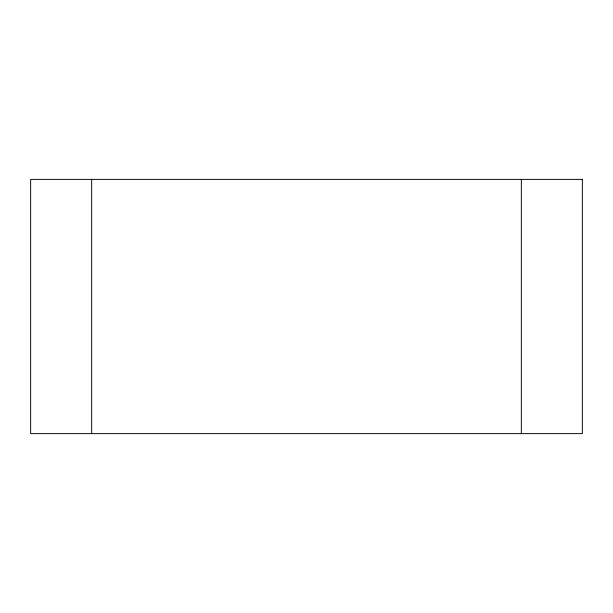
<?xml version="1.0" encoding="UTF-8"?>
<svg xmlns="http://www.w3.org/2000/svg" width="613" height="613" viewBox="0 0 613 613"><rect width="100%" height="100%" fill="white"/><g stroke="black" fill="none" stroke-linecap="round" stroke-linejoin="round"><path stroke-width="0.92" d="M521.334 179.379L521.334 433.621M91.666 179.379L91.666 433.621M582.35 179.379L30.65 179.379L30.65 433.621L582.35 433.621L582.35 179.379"/></g></svg>
